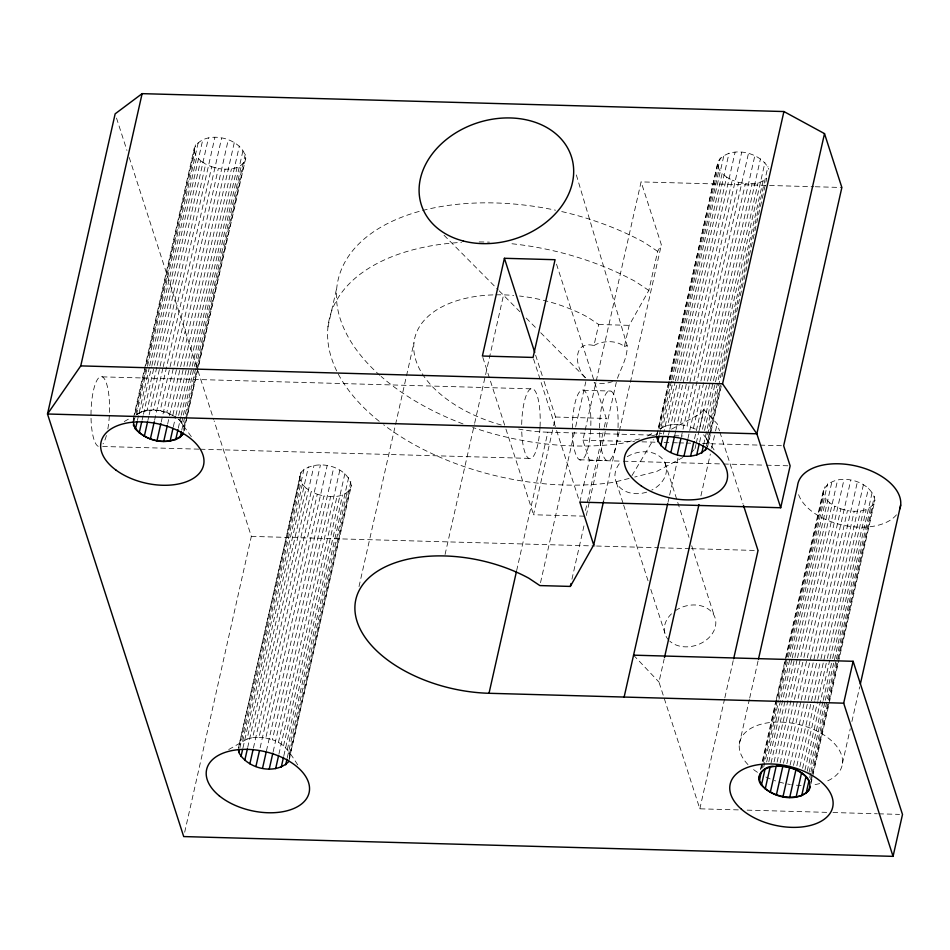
<?xml version="1.0" encoding="UTF-8"?>
<svg xmlns="http://www.w3.org/2000/svg" width="950" height="950" viewBox="0 0 950 950"><rect width="100%" height="100%" fill="white"/><g stroke="black" fill="none" stroke-linecap="round" stroke-linejoin="round"><path stroke-width="0.71" stroke-dasharray="4.75 3.56" d="M656.533 436.228L718.153 161.334C729.731 144.685 761.342 151.846 768.859 169.326M669.382 379.917L718.153 161.334M133.416 420.731L133.962 418.19L132.81 420.862L194.168 148.616C203.348 128.464 242.713 137.216 245.753 158.175L183.243 433.105M134.757 414.224L145.469 366.688M145.789 365.251L195.463 144.863M134.247 420.613L194.619 152.689L194.168 148.616M136.456 414.889L198.431 141.692M137.406 420.423L149.411 367.128M149.732 365.679L196.804 156.809L194.619 152.689M137.465 414.247L141.514 411.564L151.572 366.914M151.905 365.477L202.861 139.317M142.144 419.995L143.118 415.673M143.438 414.236L154.149 366.7M154.47 365.251L200.569 160.704L196.804 156.809M137.073 413.939L147.107 410.151L156.845 366.938M157.178 365.501L208.466 137.904M147.868 420.506L148.841 416.183M149.174 414.746L205.651 164.101L200.569 160.704M141.514 411.564L153.496 409.794L162.913 368.03M163.234 366.581L214.854 137.548M154.577 420.292L211.708 166.761L205.651 164.101M147.107 410.151L160.229 410.519L221.576 138.273M161.203 422.037L218.334 168.518C227.917 170.109 242.761 169.623 245.753 158.175M176.463 417.489L166.844 412.276L228.202 140.03M167.604 424.211L169.231 417.003M169.551 415.566L180.263 368.03M180.595 366.581L225.067 169.243M172.9 414.936L234.258 142.69M173.339 426.728L175.607 416.646M175.94 415.209L186.651 367.674M186.972 366.225L231.444 168.886M178.636 415.459L189.347 367.923M189.679 366.474L239.341 146.086M178.291 428.201L180.892 416.67M181.213 415.233L191.924 367.697M192.244 366.261L237.049 167.473M184.395 430.433L183.932 426.348L181.747 422.228L183.053 416.468M183.374 415.019L243.105 149.981M181.747 430.148L195.712 368.208M196.033 366.771L241.478 165.098M183.932 426.348L245.29 154.102M183.742 431.3L186.996 416.896M187.316 415.459L198.027 367.923M198.348 366.474L244.447 161.928M184.68 832.236L251.346 536.394L214.118 420.897M327.964 326.859L336.775 287.767M301.019 472.352L238.367 748.351L301.019 472.352C314.747 458.054 347.771 465.369 351.31 485.664L288.658 761.674M239.804 748.113L300.176 480.178L299.725 476.104M303.988 469.181L242.63 741.428L239.661 744.598M242.963 747.911L302.361 484.31L300.176 480.178M228.724 749.538L247.071 739.064L308.418 466.806M247.689 747.484L306.126 488.193L302.361 484.31M247.071 739.064L252.664 737.651L314.022 465.393M253.424 747.994L311.208 491.589L306.126 488.193M252.664 737.651L259.053 737.295L320.411 465.037M260.134 747.781L317.264 494.261L311.208 491.589M259.053 737.295L265.786 738.008L327.133 465.761M266.428 750.975L323.891 496.007C333.474 497.598 348.317 497.111 351.31 485.664M297.742 764.881C291.187 754.906 284.774 743.244 272.401 739.765L333.759 467.519M273.161 751.699L330.624 496.731M278.457 742.425L339.815 470.179M278.896 754.217L337.001 496.375M283.551 745.821L344.897 473.575M283.848 755.689L342.606 494.962M348.662 477.47L287.304 749.716L289.489 753.837L289.952 757.922M287.304 757.637L347.035 492.587M289.489 753.837L350.847 481.591M289.299 758.789L350.004 489.416M359.005 586.577L413.939 342.808M445.063 554.503L474.323 424.686M474.644 423.249L503.583 294.868M516.634 570.677L547.841 432.202L653.588 435.147M584.214 516.171L533.544 514.758L553.304 427.084M553.624 425.647L555.572 417.026L543.804 380.499M540.514 582.683L575.379 428.011M575.7 426.574L585.806 381.758M585.628 377.779C574.667 368.101 572.185 340.017 593.964 345.539L598.702 324.496L587.694 317.146A113.846 65.621 12.7 0 0 519.567 296.02M579.856 502.122L589.368 460.251L582.896 440.183L584.844 431.526M585.164 430.077L595.899 382.458M596.22 381.021L641.096 181.889L768.063 185.428M585.509 510.423L603.974 428.497M604.295 427.061L606.242 418.439L556.439 263.922M571.947 579.191L584.345 524.174M586.304 515.494L589.237 502.467M589.57 501.018L605.874 428.628M606.207 427.179L616.312 382.304M593.964 345.539L596.612 344.126A26.268 20.318 -17.9 0 1 621.953 344.838L624.34 346.691L629.149 325.351L648.838 290.451L657.649 251.358L661.366 244.768L641.096 181.889M603.476 501.647L619.091 432.369M619.412 430.932L661.366 244.768M657.044 434.661L669.061 381.366M659.252 428.652L669.964 381.116M670.284 379.668L720.278 157.842M659.383 434.471L671.389 381.176M671.721 379.739L719.114 169.421L717.749 165.288M660.155 429.162L662.637 427.286L673.028 381.188M673.348 379.751L723.995 155.028M663.373 434.197L675.058 382.339M675.391 380.891L722.131 173.47L719.114 169.421M662.637 427.286L667.684 425.363L677.421 382.149M677.742 380.701L729.042 153.104M668.503 434.981L669.477 430.659M669.809 429.222L726.619 177.139L722.131 173.47M667.684 425.363L673.716 424.448L735.074 152.202M674.785 435.147L675.759 430.825M676.091 429.376L732.248 180.179L726.619 177.139M673.716 424.448L680.319 424.614L741.677 152.368M681.197 437.356L738.649 182.388L732.248 180.179M668.016 502.301L669.311 496.541M669.631 495.093L678.086 457.603M695.329 429.079L687.052 425.849L748.41 153.603M687.931 438.591L700.589 382.411M700.91 380.974L745.382 183.623C752.804 184.193 761.104 183.504 766.781 178.161L721.335 379.822M693.464 428.07L703.843 381.971M704.176 380.534L754.811 155.824M694.533 438.758L707.192 382.577M707.524 381.14L751.996 183.801M695.008 448.721L695.982 444.374M696.314 442.926L703.819 409.628L717.179 423.759L719.447 430.801M699.414 429.673L710.125 382.137M710.457 380.701L760.451 158.864M699.592 442.178L701.219 434.969M702.513 429.21L758.029 182.887M704.544 430.457L764.928 162.533M703.665 444.576L763.076 180.963M721.193 386.412L707.56 446.916L707.952 442.961L706.598 438.817L767.956 166.571M706.396 446.084L720.041 385.593M707.952 442.961L720.943 385.344M738.293 809.887L699.829 808.818L658.967 682.053L664.169 658.956M700.91 495.912L710.339 454.064M711.645 448.293L715.219 432.416M715.552 430.979L717.179 423.759M699.829 808.818L724.541 699.153M724.862 697.716L733.317 660.191M739.29 744.206L749.372 699.473M749.704 698.036L758.159 660.523M760.428 769.69L776.055 700.304M776.387 698.856L823.294 490.711C832.473 470.559 871.839 479.311 874.879 500.27L811.027 783.596M761.069 768.835L785.828 658.967M786.149 657.531L824.588 486.958M762.185 767.98L763.159 763.646M763.491 762.197L823.757 494.784L823.294 490.711M763.717 767.101L778.703 700.613M779.024 699.164L788.144 658.694M788.476 657.246L827.557 483.787M766.65 761.995L825.942 498.904L823.757 494.784M768.799 761.841L791.932 659.217M792.252 657.768L831.998 481.412M771.068 762.992L794.521 658.92M794.841 657.471L829.706 502.799L825.942 498.904M774.072 761.876L797.204 659.241M797.525 657.804L837.603 479.999M777.124 762.054L834.789 506.196L829.706 502.799M780.128 762.969L794.141 700.803M794.461 699.366L803.581 658.884M803.914 657.436L843.98 479.643M783.512 763.266L806.966 659.193M807.286 657.744L840.845 508.856L834.789 506.196M786.861 763.681L800.874 701.528M801.194 700.079L850.713 480.367M790.127 765.023L804.46 701.421M804.793 699.972L847.459 510.613C857.054 512.204 871.898 511.718 874.879 500.27M793.488 765.439L807.821 701.836M808.141 700.387L817.261 659.918M817.594 658.469L857.328 482.125M796.86 765.748L820.646 660.226M820.966 658.778L854.193 511.338M799.864 766.662L814.53 701.611M814.851 700.162L863.396 484.785M802.596 768.277L817.582 701.789M817.903 700.34L827.023 659.87M827.355 658.421L860.581 510.981M804.947 770.058L829.706 660.191M830.039 658.754L868.478 488.181M807.215 771.198L822.854 701.824M823.175 700.376L832.295 659.894M832.627 658.457L866.174 509.568M809.044 772.504L825.004 701.67M825.324 700.221L872.242 492.076M809.697 777.504L810.671 773.169M811.003 771.721L836.083 660.416M836.404 658.967L870.616 507.193M810.576 779.523L811.549 775.176M811.882 773.739L828.163 701.456M828.495 700.019L874.428 496.197M811.039 781.565L838.399 660.143M838.719 658.694L873.584 504.022M842.46 763.349L850.274 728.709M851.901 721.501L859.703 686.874M617.441 378.338C621.264 367.721 627.855 356.856 627.107 345.337L576.033 173.886M656.794 433.592L657.507 432.428M631.952 475.617L653.422 439.648M703.819 409.628L699.556 414.176L670.783 429.566M691.6 452.354L694.153 449.623M624.34 346.691L627.107 345.337M647.663 435.991L654.051 432.298M660.428 428.604L662.981 427.12M124.224 421.551L130.471 418M136.717 414.449L140.469 412.324M682.896 457.473L656.735 471.461L634.754 477.019M639.504 438.936L622.618 443.199A201.412 116.102 12.7 0 1 472.673 427.417M652.163 435.741L661.627 433.354M629.09 478.444L613.807 482.291A201.412 116.102 12.7 0 1 383.657 424.781M769.536 185.476L813.818 186.711M815.302 186.746L841.866 187.494M598.702 324.496L629.149 325.351M102.327 376.853L532.986 388.883M583.656 390.296L610.886 391.056M555.572 417.026L606.242 418.439M674.144 435.729L682.967 435.967M582.896 440.183L634.564 441.619M641.939 441.833L655.227 442.201M664.086 442.451L671.472 442.652M672.944 442.688L677.374 442.819M678.846 442.854L684.76 443.021M686.232 443.068L690.662 443.187M702.466 443.519L758.563 445.087M760.047 445.122L782.182 445.74M102.671 446.476L198.871 449.16M200.343 449.207L528.901 458.375M579.559 459.788L606.801 460.548M589.368 460.251L621.834 461.154M623.319 461.201L722.226 463.956M723.698 464.004L765.035 465.156M766.508 465.191L788.654 465.809M251.346 536.394L595.068 545.989M596.553 546.024L658.766 547.758M660.25 547.806L689.878 548.625M691.363 548.673L758.029 550.525M747.163 810.136L827.046 812.369M832.972 812.535L877.349 813.77M878.833 813.818L899.543 814.387M153.496 409.794L166.844 412.276M680.319 424.614L687.052 425.849M738.649 182.388L745.382 183.623M211.708 166.761L218.334 168.518M840.845 508.856L847.459 510.613M317.264 494.261L323.891 496.007M265.786 738.008L272.401 739.765M160.229 410.519L173.28 415.577M657.649 251.358L644.171 242.369A201.412 116.102 12.7 0 0 561.248 211.458M648.838 290.451L635.36 281.461A201.412 116.102 12.7 0 0 508.523 243.414M178.505 419.342L181.747 422.228M444.054 235.256L498.109 289.762M499.142 290.807L519.935 311.778M526.169 318.06L536.56 328.546M540.716 332.738L585.414 377.815M633.567 655.168L658.967 682.053M178.838 419.294L191.971 437.558M703.57 434.779L706.598 438.817M706.729 439.126L715.053 451.298M180.547 421.206L183.136 425.244L184.062 429.293M719.898 432.214L743.054 504.046M664.988 462.864L688.999 537.344M691.707 545.775L714.364 616.051M616.384 482.588L623.176 503.666M623.639 505.067L648.553 582.362M650.809 589.392L665.76 635.764M535.646 355.217L543.352 379.098M533.508 358.839L556.142 429.079M556.593 430.481L578.788 499.32M482.838 357.426L505.471 427.666M505.934 429.067L533.544 514.758M116.506 118.049L126.956 150.456M129.224 157.498L213.667 419.484M98.23 446.346A35.031 9.227 -88.4 0 1 91.2 407.704A35.031 9.227 -88.4 0 1 102.101 376.758A35.031 9.227 -88.4 0 1 109.393 414.651M109.321 415.946A35.031 9.227 -88.4 0 1 107.849 428.913M106.4 435.527A35.031 9.227 -88.4 0 1 103.028 443.864M747.982 764.596A52.547 30.293 12.7 0 1 760.214 724.458A52.547 30.293 12.7 0 1 831.107 740.394A52.547 30.293 12.7 0 1 825.063 781.933M819.707 783.596A52.547 30.293 12.7 0 1 813.865 784.759M801.099 785.472A52.547 30.293 12.7 0 1 791.682 784.676M790.317 784.486A52.547 30.293 12.7 0 1 787.633 784.023M783.607 783.18A52.547 30.293 12.7 0 1 774.393 780.52M770.201 778.929A52.547 30.293 12.7 0 1 764.809 776.506M757.471 772.326A52.547 30.293 12.7 0 1 752.103 768.396M612.501 381.591A26.268 20.318 -17.9 0 1 594.082 382.66M547.841 432.202A113.846 65.621 12.7 0 1 518.676 429.067M501.267 425.018A113.846 65.621 12.7 0 1 413.772 349.018A113.846 65.621 12.7 0 1 494.617 294.844M496.102 294.821A113.846 65.621 12.7 0 1 513.689 295.438M463.006 423.926A201.412 116.102 12.7 0 1 381.128 376.449M379.964 375.416A201.412 116.102 12.7 0 1 421.147 210.876M422.572 210.496A201.412 116.102 12.7 0 1 555.524 210.199M896.456 514.817A52.547 30.293 12.7 0 1 843.6 525.291A52.547 30.293 12.7 0 1 798.416 494.071M379.228 421.325A201.412 116.102 12.7 0 1 461.534 242.381M479.156 241.929A201.412 116.102 12.7 0 1 489.44 242.143M599.581 428.011A35.031 9.227 -88.4 0 1 610.043 390.806A35.031 9.227 -88.4 0 1 617.892 430.148M617.797 431.644A35.031 9.227 -88.4 0 1 607.798 460.821A35.031 9.227 -88.4 0 1 599.581 430.611M627.238 456.689A26.268 20.318 -17.9 0 1 663.349 460.097A26.268 20.318 -17.9 0 1 651.759 490.081M646.689 492.147A26.268 20.318 -17.9 0 1 618.699 486.21A26.268 20.318 -17.9 0 1 621.11 461.641M675.486 610.601A26.268 20.318 -17.9 0 1 710.992 611.266A26.268 20.318 -17.9 0 1 705.541 640.573A26.268 20.318 -17.9 0 1 669.797 641.179M668.812 640.217A26.268 20.318 -17.9 0 1 672.339 613.023M572.339 428.557A35.031 9.227 -88.4 0 1 582.457 390.034A35.031 9.227 -88.4 0 1 590.722 428.094M590.651 429.388A35.031 9.227 -88.4 0 1 580.759 460.061A35.031 9.227 -88.4 0 1 572.339 429.851M521.692 424.531A35.031 9.227 -88.4 0 1 532.131 388.633A35.031 9.227 -88.4 0 1 540.051 426.681M539.98 427.963A35.031 9.227 -88.4 0 1 530.1 458.648A35.031 9.227 -88.4 0 1 521.681 428.438"/><path stroke-width="1.43" d="M656.533 436.228C660.571 455.881 694.248 463.505 706.847 448.067M780.698 507.739L756.853 433.794L47.5 413.998L80.762 365.892L142.12 93.646L783.916 111.542L824.505 133.618L841.866 187.494L783.667 445.776L790.139 465.856L780.698 507.739L579.856 502.122L593.714 544.932L570.321 586.423L539.873 585.58L528.853 578.229A113.846 65.621 12.7 0 0 356.986 595.508A113.846 65.621 12.7 0 0 489.012 693.286L843.683 703.178L893.059 856.354L183.706 836.57L47.5 413.998L115.152 113.834L142.12 93.646M133.273 424.935C142.262 441.299 169.195 447.64 183.101 434.186L183.243 433.105L180.132 437.344C165.739 445.265 146.419 440.836 135.458 429.067L137.073 421.859M139.211 432.951L141.811 421.432M144.305 436.347L147.547 421.942M150.361 439.019L154.256 421.729M156.976 440.764L160.871 423.486M163.709 441.489L167.283 425.647M170.098 441.133L173.019 428.165M175.691 439.719L177.971 429.637M180.132 437.344L181.426 431.585M288.658 761.674C275.156 775.378 247.404 768.942 238.83 752.424L239.471 749.55M241.015 756.556L242.63 749.348M244.768 760.451L247.368 748.921M249.862 763.836L253.104 749.431M255.918 766.508L259.481 750.666M262.533 768.265L266.107 752.412M269.266 768.977L272.84 753.136M275.654 768.621L278.576 755.666M281.248 767.208L283.527 757.126M285.689 764.845L286.983 759.074M504.414 258.293L482.386 356.024L533.057 357.438L555.073 259.706L504.414 258.293L534.743 352.414M489.012 693.286L516.313 572.114M570.321 586.423L570.974 583.538M593.714 544.932L603.476 501.647M657.756 441.679L659.051 435.919M660.784 445.716L662.732 437.071M665.261 449.386L668.182 436.418M670.89 452.426L674.464 436.584M677.291 454.646L680.865 438.793M624.126 697.051L667.684 503.749M684.036 455.881L687.598 440.028M690.638 456.048L693.892 441.643M696.671 455.133L699.271 443.614M701.717 453.221L703.344 446.013M705.422 450.407L706.076 447.533M824.505 133.618L756.853 433.794L722.558 383.8L783.916 111.542M664.489 657.519L698.962 504.569M733.649 658.754L758.029 550.525L743.506 505.459M758.48 659.074L797.501 485.925A52.547 30.293 12.7 0 1 855.701 465.928A52.547 30.293 12.7 0 1 899.804 508.927M759.584 779.546L761.211 772.326M809.079 790.234C796.444 803.308 772.611 797.62 761.437 785.116L765.023 769.215M765.201 789.011L770.082 767.327M770.284 792.407L776.15 766.389M776.34 795.067L782.859 766.163M782.966 796.824L789.806 766.472M789.699 797.549L796.207 768.633M796.076 797.193L801.61 772.611M801.681 795.779L805.909 776.981M806.111 793.404L809.044 780.401M843.683 703.178L853.124 661.295L633.567 655.168M860.356 683.988L900.671 505.056M893.059 856.354L902.5 814.471L853.124 661.295M809.519 788.987L810.386 786.481M773.098 766.211C763.729 766.306 754.098 776.53 761.437 785.116M776.922 765.997L779.475 765.854M80.762 365.892L722.558 383.8M782.171 766.139C791.73 766.959 801.479 770.794 807.738 778.288M808.284 779.309L809.922 782.408M135.458 429.067L133.143 421.99M238.521 749.716L238.83 752.424M463.03 240.932A78.814 60.966 -17.9 0 0 573.456 166.583A78.814 60.966 -17.9 0 0 452.651 134.876A78.814 60.966 -17.9 0 0 463.03 240.932M741.439 809.246A52.547 30.293 12.7 0 0 829.789 813.699A52.547 30.293 12.7 0 0 773.086 764.038A52.547 30.293 12.7 0 0 741.439 809.246M765.035 788.346A25.686 14.808 12.7 0 0 808.224 790.519A25.686 14.808 12.7 0 0 780.508 766.246A25.686 14.808 12.7 0 0 765.035 788.346M219.094 795.684A52.547 30.293 12.7 0 0 306.85 798.131A52.547 30.293 12.7 0 0 247.653 749.372A52.547 30.293 12.7 0 0 219.094 795.684M641.321 485.949A52.547 30.293 12.7 0 0 726.453 482.042A52.547 30.293 12.7 0 0 659.882 436.525A52.547 30.293 12.7 0 0 641.321 485.949M116.043 470.143A52.547 30.293 12.7 0 0 202.338 468.706A52.547 30.293 12.7 0 0 138.546 421.859A52.547 30.293 12.7 0 0 116.043 470.143"/></g></svg>
